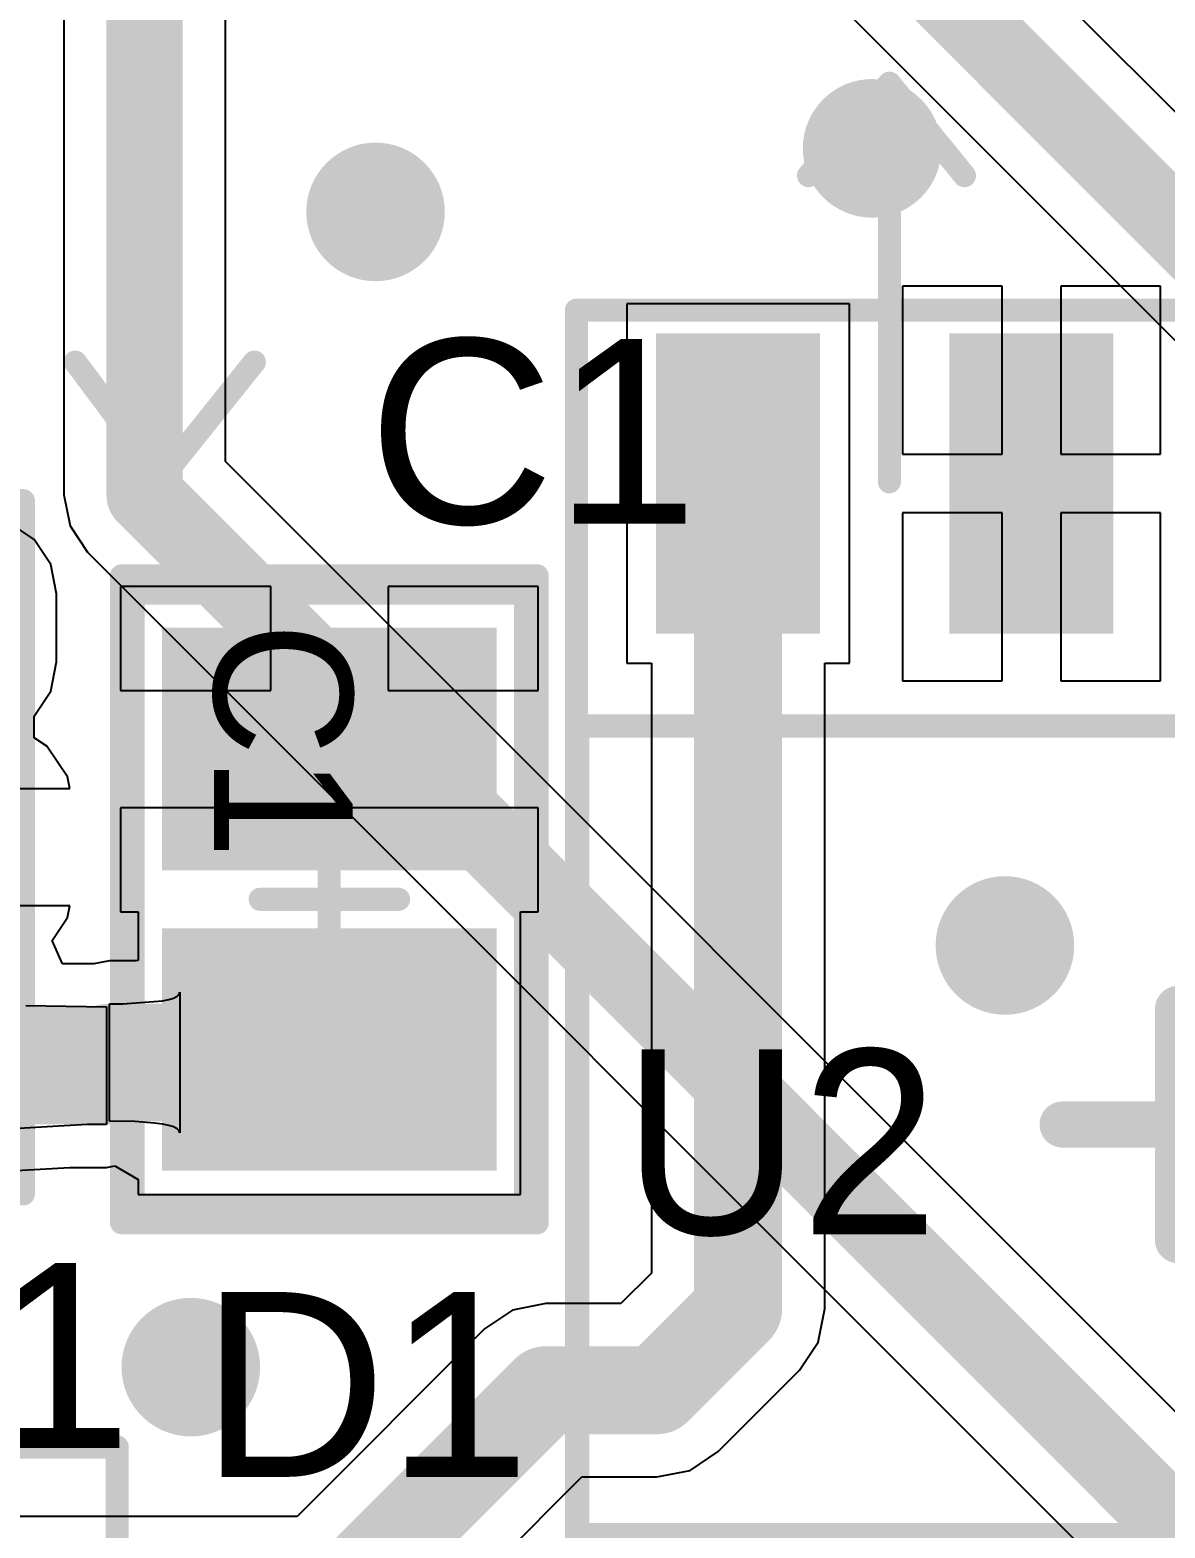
# Model space of a CAD drawing. Header units: millimetres. Extents: x -0.02 to 2.02, y -0.29 to 0.8.
# Drawn here: x 0.5179 to 0.7114, y 0.3794 to 0.6346 of the extents above; entities that cross this region are included whole.
import ezdxf

# ---------------------------------------------------------------- set-up
doc = ezdxf.new("R2010")
doc.units = ezdxf.units.MM
doc.header["$MEASUREMENT"] = 0
for name, color, linetype in [('BottomLayer', 5, 'Continuous'), ('Mechanical2', 216, 'Continuous'), ('Mechanical3', 76, 'Continuous'), ('Mechanical4', 56, 'Continuous'), ('Mechanical5', 56, 'Continuous'), ('TopLayer', 1, 'Continuous'), ('TopOverlay', 2, 'Continuous'), ('TopPaste', 8, 'Continuous'), ('TopSolder', 216, 'Continuous'), ('ViaHoleLayer', 16, 'Continuous')]:
    doc.layers.add(name, color=color, linetype=linetype)
doc.styles.add('Arial', font='arial.ttf', dxfattribs={"height": 0.2})

# ---------------------------------------------------------------- blocks, each defined once
blk = doc.blocks.new('SOT_23_5_8')
at = {"layer": 'TopLayer'}
h = blk.add_hatch(color=1, dxfattribs=at)
edge = h.paths.add_edge_path()
edge.add_arc((-0.06742, 0.04321), 0.00581, 90, 180)
edge.add_line((-0.07323, 0.04321), (-0.07323, 0.03159))
edge.add_arc((-0.06742, 0.03159), 0.00581, 180, 270)
edge.add_line((-0.06742, 0.02579), (-0.0314, 0.02579))
edge.add_arc((-0.0314, 0.03159), 0.00581, 270, 360)
edge.add_line((-0.02559, 0.03159), (-0.02559, 0.04321))
edge.add_arc((-0.0314, 0.04321), 0.00581, 0, 90)
edge.add_line((-0.0314, 0.04902), (-0.06742, 0.04902))
h = blk.add_hatch(color=1, dxfattribs=at)
edge = h.paths.add_edge_path()
edge.add_arc((0.0314, 0.04321), 0.00581, 90, 180)
edge.add_line((0.02559, 0.04321), (0.02559, 0.03159))
edge.add_arc((0.0314, 0.03159), 0.00581, 180, 270)
edge.add_line((0.0314, 0.02579), (0.06742, 0.02579))
edge.add_arc((0.06742, 0.03159), 0.00581, 270, 360)
edge.add_line((0.07323, 0.03159), (0.07323, 0.04321))
edge.add_arc((0.06742, 0.04321), 0.00581, 0, 90)
edge.add_line((0.06742, 0.04902), (0.0314, 0.04902))
h = blk.add_hatch(color=1, dxfattribs=at)
edge = h.paths.add_edge_path()
edge.add_arc((-0.06742, 0.00581), 0.00581, 90, 180)
edge.add_line((-0.07323, 0.00581), (-0.07323, -0.00581))
edge.add_arc((-0.06742, -0.00581), 0.00581, 180, 270)
edge.add_line((-0.06742, -0.01161), (-0.0314, -0.01161))
edge.add_arc((-0.0314, -0.00581), 0.00581, 270, 360)
edge.add_line((-0.02559, -0.00581), (-0.02559, 0.00581))
edge.add_arc((-0.0314, 0.00581), 0.00581, 0, 90)
edge.add_line((-0.0314, 0.01161), (-0.06742, 0.01161))
h = blk.add_hatch(color=1, dxfattribs=at)
edge = h.paths.add_edge_path()
edge.add_arc((-0.06742, -0.03159), 0.00581, 90, 180)
edge.add_line((-0.07323, -0.03159), (-0.07323, -0.04321))
edge.add_arc((-0.06742, -0.04321), 0.00581, 180, 270)
edge.add_line((-0.06742, -0.04902), (-0.0314, -0.04902))
edge.add_arc((-0.0314, -0.04321), 0.00581, 270, 360)
edge.add_line((-0.02559, -0.04321), (-0.02559, -0.03159))
edge.add_arc((-0.0314, -0.03159), 0.00581, 0, 90)
edge.add_line((-0.0314, -0.02579), (-0.06742, -0.02579))
h = blk.add_hatch(color=1, dxfattribs=at)
edge = h.paths.add_edge_path()
edge.add_arc((0.0314, -0.03159), 0.00581, 90, 180)
edge.add_line((0.02559, -0.03159), (0.02559, -0.04321))
edge.add_arc((0.0314, -0.04321), 0.00581, 180, 270)
edge.add_line((0.0314, -0.04902), (0.06742, -0.04902))
edge.add_arc((0.06742, -0.04321), 0.00581, 270, 360)
edge.add_line((0.07323, -0.04321), (0.07323, -0.03159))
edge.add_arc((0.06742, -0.03159), 0.00581, 0, 90)
edge.add_line((0.06742, -0.02579), (0.0314, -0.02579))
at = {"layer": 'TopPaste'}
h = blk.add_hatch(color=8, dxfattribs=at)
edge = h.paths.add_edge_path()
edge.add_arc((-0.06742, 0.04321), 0.00581, 90, 180)
edge.add_line((-0.07323, 0.04321), (-0.07323, 0.03159))
edge.add_arc((-0.06742, 0.03159), 0.00581, 180, 270)
edge.add_line((-0.06742, 0.02579), (-0.0314, 0.02579))
edge.add_arc((-0.0314, 0.03159), 0.00581, 270, 360)
edge.add_line((-0.02559, 0.03159), (-0.02559, 0.04321))
edge.add_arc((-0.0314, 0.04321), 0.00581, 0, 90)
edge.add_line((-0.0314, 0.04902), (-0.06742, 0.04902))
h = blk.add_hatch(color=8, dxfattribs=at)
edge = h.paths.add_edge_path()
edge.add_arc((0.0314, 0.04321), 0.00581, 90, 180)
edge.add_line((0.02559, 0.04321), (0.02559, 0.03159))
edge.add_arc((0.0314, 0.03159), 0.00581, 180, 270)
edge.add_line((0.0314, 0.02579), (0.06742, 0.02579))
edge.add_arc((0.06742, 0.03159), 0.00581, 270, 360)
edge.add_line((0.07323, 0.03159), (0.07323, 0.04321))
edge.add_arc((0.06742, 0.04321), 0.00581, 0, 90)
edge.add_line((0.06742, 0.04902), (0.0314, 0.04902))
h = blk.add_hatch(color=8, dxfattribs=at)
edge = h.paths.add_edge_path()
edge.add_arc((-0.06742, 0.00581), 0.00581, 90, 180)
edge.add_line((-0.07323, 0.00581), (-0.07323, -0.00581))
edge.add_arc((-0.06742, -0.00581), 0.00581, 180, 270)
edge.add_line((-0.06742, -0.01161), (-0.0314, -0.01161))
edge.add_arc((-0.0314, -0.00581), 0.00581, 270, 360)
edge.add_line((-0.02559, -0.00581), (-0.02559, 0.00581))
edge.add_arc((-0.0314, 0.00581), 0.00581, 0, 90)
edge.add_line((-0.0314, 0.01161), (-0.06742, 0.01161))
h = blk.add_hatch(color=8, dxfattribs=at)
edge = h.paths.add_edge_path()
edge.add_arc((-0.06742, -0.03159), 0.00581, 90, 180)
edge.add_line((-0.07323, -0.03159), (-0.07323, -0.04321))
edge.add_arc((-0.06742, -0.04321), 0.00581, 180, 270)
edge.add_line((-0.06742, -0.04902), (-0.0314, -0.04902))
edge.add_arc((-0.0314, -0.04321), 0.00581, 270, 360)
edge.add_line((-0.02559, -0.04321), (-0.02559, -0.03159))
edge.add_arc((-0.0314, -0.03159), 0.00581, 0, 90)
edge.add_line((-0.0314, -0.02579), (-0.06742, -0.02579))
h = blk.add_hatch(color=8, dxfattribs=at)
edge = h.paths.add_edge_path()
edge.add_arc((0.0314, -0.03159), 0.00581, 90, 180)
edge.add_line((0.02559, -0.03159), (0.02559, -0.04321))
edge.add_arc((0.0314, -0.04321), 0.00581, 180, 270)
edge.add_line((0.0314, -0.04902), (0.06742, -0.04902))
edge.add_arc((0.06742, -0.04321), 0.00581, 270, 360)
edge.add_line((0.07323, -0.04321), (0.07323, -0.03159))
edge.add_arc((0.06742, -0.03159), 0.00581, 0, 90)
edge.add_line((0.06742, -0.02579), (0.0314, -0.02579))
at = {"layer": 'TopSolder'}
h = blk.add_hatch(color=216, dxfattribs=at)
edge = h.paths.add_edge_path()
edge.add_arc((-0.06742, 0.04321), 0.00778, 90, 180)
edge.add_line((-0.0752, 0.04321), (-0.0752, 0.03159))
edge.add_arc((-0.06742, 0.03159), 0.00778, 180, 270)
edge.add_line((-0.06742, 0.02382), (-0.0314, 0.02382))
edge.add_arc((-0.0314, 0.03159), 0.00778, 270, 360)
edge.add_line((-0.02362, 0.03159), (-0.02362, 0.04321))
edge.add_arc((-0.0314, 0.04321), 0.00778, 0, 90)
edge.add_line((-0.0314, 0.05098), (-0.06742, 0.05098))
h = blk.add_hatch(color=216, dxfattribs=at)
edge = h.paths.add_edge_path()
edge.add_arc((0.0314, 0.04321), 0.00778, 90, 180)
edge.add_line((0.02362, 0.04321), (0.02362, 0.03159))
edge.add_arc((0.0314, 0.03159), 0.00778, 180, 270)
edge.add_line((0.0314, 0.02382), (0.06742, 0.02382))
edge.add_arc((0.06742, 0.03159), 0.00778, 270, 360)
edge.add_line((0.0752, 0.03159), (0.0752, 0.04321))
edge.add_arc((0.06742, 0.04321), 0.00778, 0, 90)
edge.add_line((0.06742, 0.05098), (0.0314, 0.05098))
h = blk.add_hatch(color=216, dxfattribs=at)
edge = h.paths.add_edge_path()
edge.add_arc((-0.06742, 0.00581), 0.00778, 90, 180)
edge.add_line((-0.0752, 0.00581), (-0.0752, -0.00581))
edge.add_arc((-0.06742, -0.00581), 0.00778, 180, 270)
edge.add_line((-0.06742, -0.01358), (-0.0314, -0.01358))
edge.add_arc((-0.0314, -0.00581), 0.00778, 270, 360)
edge.add_line((-0.02362, -0.00581), (-0.02362, 0.00581))
edge.add_arc((-0.0314, 0.00581), 0.00778, 0, 90)
edge.add_line((-0.0314, 0.01358), (-0.06742, 0.01358))
h = blk.add_hatch(color=216, dxfattribs=at)
edge = h.paths.add_edge_path()
edge.add_arc((-0.06742, -0.03159), 0.00778, 90, 180)
edge.add_line((-0.0752, -0.03159), (-0.0752, -0.04321))
edge.add_arc((-0.06742, -0.04321), 0.00778, 180, 270)
edge.add_line((-0.06742, -0.05098), (-0.0314, -0.05098))
edge.add_arc((-0.0314, -0.04321), 0.00778, 270, 360)
edge.add_line((-0.02362, -0.04321), (-0.02362, -0.03159))
edge.add_arc((-0.0314, -0.03159), 0.00778, 0, 90)
edge.add_line((-0.0314, -0.02382), (-0.06742, -0.02382))
h = blk.add_hatch(color=216, dxfattribs=at)
edge = h.paths.add_edge_path()
edge.add_arc((0.0314, -0.03159), 0.00778, 90, 180)
edge.add_line((0.02362, -0.03159), (0.02362, -0.04321))
edge.add_arc((0.0314, -0.04321), 0.00778, 180, 270)
edge.add_line((0.0314, -0.05098), (0.06742, -0.05098))
edge.add_arc((0.06742, -0.04321), 0.00778, 270, 360)
edge.add_line((0.0752, -0.04321), (0.0752, -0.03159))
edge.add_arc((0.06742, -0.03159), 0.00778, 0, 90)
edge.add_line((0.06742, -0.02382), (0.0314, -0.02382))
at = {"layer": 'Mechanical3', "const_width": 0.00394}
for points in [[(0.08268, 0.05906), (-0.0748, 0.05906)], [(-0.0748, 0.05906), (-0.0748, -0.05906)], [(0.08268, 0.05906), (0.08268, -0.05906)], [(0, 0.01181), (0, -0.01181)], [(0.01181, 0), (-0.01181, 0)], [(0.08268, -0.05906), (-0.0748, -0.05906)]]:
    blk.add_lwpolyline(points, dxfattribs=at)
at = {"layer": 'Mechanical3', "const_width": 0.00197}
for points in [[(-0.07579, 0.05906, 1), (-0.07382, 0.05906, 1)], [(-0.07579, 0.05906, 1), (-0.07382, 0.05906, 1)], [(0.08169, 0.05906, 1), (0.08366, 0.05906, 1)], [(0.08169, 0.05906, 1), (0.08366, 0.05906, 1)], [(-0.00098, 0.01181, 1), (0.00098, 0.01181, 1)], [(-0.0128, 0, 1), (-0.01083, 0, 1)], [(0.01083, 0, 1), (0.0128, 0, 1)], [(-0.00098, -0.01181, 1), (0.00098, -0.01181, 1)], [(-0.07579, -0.05906, 1), (-0.07382, -0.05906, 1)], [(-0.07579, -0.05906, 1), (-0.07382, -0.05906, 1)], [(0.08169, -0.05906, 1), (0.08366, -0.05906, 1)], [(0.08169, -0.05906, 1), (0.08366, -0.05906, 1)]]:
    blk.add_lwpolyline(points, format="xyb", close=True, dxfattribs=at)
at = {"layer": 'Mechanical5', "const_width": 0.00394}
for points in [[(-0.0748, 0.05906), (-0.0748, -0.05906)], [(0.08268, 0.05906), (-0.0748, 0.05906)], [(0.08268, 0.05906), (0.08268, -0.05906)], [(0.08268, -0.05906), (-0.0748, -0.05906)]]:
    blk.add_lwpolyline(points, dxfattribs=at)
at = {"layer": 'Mechanical5', "const_width": 0.00197}
for points in [[(-0.07579, 0.05906, 1), (-0.07382, 0.05906, 1)], [(-0.07579, 0.05906, 1), (-0.07382, 0.05906, 1)], [(0.08169, 0.05906, 1), (0.08366, 0.05906, 1)], [(0.08169, 0.05906, 1), (0.08366, 0.05906, 1)], [(-0.07579, -0.05906, 1), (-0.07382, -0.05906, 1)], [(-0.07579, -0.05906, 1), (-0.07382, -0.05906, 1)], [(0.08169, -0.05906, 1), (0.08366, -0.05906, 1)], [(0.08169, -0.05906, 1), (0.08366, -0.05906, 1)]]:
    blk.add_lwpolyline(points, format="xyb", close=True, dxfattribs=at)
at = {"layer": 'TopOverlay', "const_width": 0.005}
for points in [[(0.01299, 0.05709), (-0.01299, 0.05709)], [(0.0315, 0.01319), (0.0315, -0.01319)], [(0.01299, -0.05709), (-0.01299, -0.05709)]]:
    blk.add_lwpolyline(points, dxfattribs=at)
at = {"layer": 'TopOverlay', "const_width": 0.0025}
for points in [[(-0.01424, 0.05709, 1), (-0.01174, 0.05709, 1)], [(0.01174, 0.05709, 1), (0.01424, 0.05709, 1)], [(0.03025, 0.01319, 1), (0.03275, 0.01319, 1)], [(0.03025, -0.01319, 1), (0.03275, -0.01319, 1)], [(-0.01424, -0.05709, 1), (-0.01174, -0.05709, 1)], [(0.01174, -0.05709, 1), (0.01424, -0.05709, 1)]]:
    blk.add_lwpolyline(points, format="xyb", close=True, dxfattribs=at)
at = {"layer": 'Mechanical5'}
blk.add_text('U1', height=0.027559, dxfattribs=at).set_placement((-0.06457, -0.02126))
blk = doc.blocks.new('CAP_CER_0805_11')
at = {"layer": 'TopLayer'}
for points in [[(-0.04331, 0.02559), (-0.00787, 0.02559), (-0.00787, -0.02559), (-0.04331, -0.02559)], [(0.00787, 0.02559), (0.04331, 0.02559), (0.04331, -0.02559), (0.00787, -0.02559)]]:
    blk.add_hatch(color=1, dxfattribs=at).paths.add_polyline_path(points)
at = {"layer": 'TopPaste'}
for points in [[(-0.04331, 0.02559), (-0.00787, 0.02559), (-0.00787, -0.02559), (-0.04331, -0.02559)], [(0.00787, 0.02559), (0.04331, 0.02559), (0.04331, -0.02559), (0.00787, -0.02559)]]:
    blk.add_hatch(color=8, dxfattribs=at).paths.add_polyline_path(points)
at = {"layer": 'TopSolder'}
for points in [[(-0.04626, 0.02854), (-0.00492, 0.02854), (-0.00492, -0.02854), (-0.04626, -0.02854)], [(0.00492, 0.02854), (0.04626, 0.02854), (0.04626, -0.02854), (0.00492, -0.02854)]]:
    blk.add_hatch(color=216, dxfattribs=at).paths.add_polyline_path(points)
at = {"layer": 'Mechanical3', "const_width": 0.00394}
for points in [[(0.05512, 0.03543), (-0.05512, 0.03543)], [(-0.05512, -0.03543), (-0.05512, 0.03543)], [(0.05512, -0.03543), (0.05512, 0.03543)], [(0, -0.01181), (0, 0.01181)], [(0.0118, -0.00004), (-0.01182, -0.00004)], [(-0.02953, -0.03543), (-0.05512, -0.03543)], [(0.02559, -0.03543), (-0.02953, -0.03543)], [(0.05315, -0.03543), (0.02559, -0.03543)]]:
    blk.add_lwpolyline(points, dxfattribs=at)
at = {"layer": 'Mechanical3', "const_width": 0.00197}
for points in [[(-0.0561, 0.03543, 1), (-0.05413, 0.03543, 1)], [(-0.0561, 0.03543, 1), (-0.05413, 0.03543, 1)], [(0.05413, 0.03543, 1), (0.0561, 0.03543, 1)], [(0.05413, 0.03543, 1), (0.0561, 0.03543, 1)], [(-0.00098, 0.01181, 1), (0.00098, 0.01181, 1)], [(-0.01281, -0.00004, 1), (-0.01084, -0.00004, 1)], [(0.01081, -0.00004, 1), (0.01278, -0.00004, 1)], [(-0.00098, -0.01181, 1), (0.00098, -0.01181, 1)], [(-0.0561, -0.03543, 1), (-0.05413, -0.03543, 1)], [(-0.0561, -0.03543, 1), (-0.05413, -0.03543, 1)], [(-0.03051, -0.03543, 1), (-0.02854, -0.03543, 1)], [(-0.03051, -0.03543, 1), (-0.02854, -0.03543, 1)], [(0.02461, -0.03543, 1), (0.02657, -0.03543, 1)], [(0.02461, -0.03543, 1), (0.02657, -0.03543, 1)], [(0.05217, -0.03543, 1), (0.05413, -0.03543, 1)], [(0.05413, -0.03543, 1), (0.0561, -0.03543, 1)]]:
    blk.add_lwpolyline(points, format="xyb", close=True, dxfattribs=at)
at = {"layer": 'Mechanical5', "const_width": 0.00394}
for points in [[(-0.05512, 0.01118), (-0.05512, 0.03543)], [(0.05512, 0.03543), (-0.05512, 0.03543)], [(0.05512, -0.03543), (0.05512, 0.03543)], [(-0.05512, -0.01118), (-0.05512, 0.01118)], [(-0.05512, -0.01618), (-0.05512, -0.01118)], [(-0.05512, -0.02618), (-0.05512, -0.01618)], [(-0.05512, -0.03543), (-0.05512, -0.02618)], [(0.05512, -0.03543), (-0.05512, -0.03543)]]:
    blk.add_lwpolyline(points, dxfattribs=at)
at = {"layer": 'Mechanical5', "const_width": 0.00197}
for points in [[(-0.0561, 0.03543, 1), (-0.05413, 0.03543, 1)], [(-0.0561, 0.03543, 1), (-0.05413, 0.03543, 1)], [(0.05413, 0.03543, 1), (0.0561, 0.03543, 1)], [(0.05413, 0.03543, 1), (0.0561, 0.03543, 1)], [(-0.0561, 0.01118, 1), (-0.05413, 0.01118, 1)], [(-0.0561, 0.01118, 1), (-0.05413, 0.01118, 1)], [(-0.0561, -0.01118, 1), (-0.05413, -0.01118, 1)], [(-0.0561, -0.01118, 1), (-0.05413, -0.01118, 1)], [(-0.0561, -0.01618, 1), (-0.05413, -0.01618, 1)], [(-0.0561, -0.01618, 1), (-0.05413, -0.01618, 1)], [(-0.0561, -0.02618, 1), (-0.05413, -0.02618, 1)], [(-0.0561, -0.02618, 1), (-0.05413, -0.02618, 1)], [(-0.0561, -0.03543, 1), (-0.05413, -0.03543, 1)], [(-0.0561, -0.03543, 1), (-0.05413, -0.03543, 1)], [(0.05413, -0.03543, 1), (0.0561, -0.03543, 1)], [(0.05413, -0.03543, 1), (0.0561, -0.03543, 1)]]:
    blk.add_lwpolyline(points, format="xyb", close=True, dxfattribs=at)
at = {"layer": 'TopOverlay', "const_width": 0.00394}
for points in [[(-0.05217, -0.03346), (-0.05217, 0.03346)], [(-0.03, 0.03346), (-0.05217, 0.03346)], [(0.03, 0.03346), (-0.03, 0.03346)], [(0.05217, 0.03346), (0.03, 0.03346)], [(0.05217, -0.03346), (0.05217, 0.0315)], [(0.05217, -0.03346), (-0.05217, -0.03346)]]:
    blk.add_lwpolyline(points, dxfattribs=at)
at = {"layer": 'TopOverlay', "const_width": 0.00197}
for points in [[(-0.05315, 0.03346, 1), (-0.05118, 0.03346, 1)], [(-0.05315, 0.03346, 1), (-0.05118, 0.03346, 1)], [(-0.03098, 0.03346, 1), (-0.02902, 0.03346, 1)], [(-0.03098, 0.03346, 1), (-0.02902, 0.03346, 1)], [(0.02902, 0.03346, 1), (0.03098, 0.03346, 1)], [(0.02902, 0.03346, 1), (0.03098, 0.03346, 1)], [(0.05118, 0.03346, 1), (0.05315, 0.03346, 1)], [(0.05118, 0.0315, 1), (0.05315, 0.0315, 1)], [(-0.05315, -0.03346, 1), (-0.05118, -0.03346, 1)], [(-0.05315, -0.03346, 1), (-0.05118, -0.03346, 1)], [(0.05118, -0.03346, 1), (0.05315, -0.03346, 1)], [(0.05118, -0.03346, 1), (0.05315, -0.03346, 1)]]:
    blk.add_lwpolyline(points, format="xyb", close=True, dxfattribs=at)
at = {"layer": 'Mechanical5'}
blk.add_text('C1', height=0.023622, dxfattribs=at).set_placement((-0.04724, -0.01968))
blk = doc.blocks.new('SOIC_8_13')
at = {"layer": 'TopLayer'}
for points in [[(-0.08701, 0.13287), (-0.06299, 0.13287), (-0.06299, 0.08563), (-0.08701, 0.08563)], [(-0.03701, 0.13287), (-0.01299, 0.13287), (-0.01299, 0.08563), (-0.03701, 0.08563)]]:
    blk.add_hatch(color=1, dxfattribs=at).paths.add_polyline_path(points)
at = {"layer": 'TopPaste'}
for points in [[(-0.08701, 0.13287), (-0.06299, 0.13287), (-0.06299, 0.08563), (-0.08701, 0.08563)], [(-0.03701, 0.13287), (-0.01299, 0.13287), (-0.01299, 0.08563), (-0.03701, 0.08563)]]:
    blk.add_hatch(color=8, dxfattribs=at).paths.add_polyline_path(points)
at = {"layer": 'TopSolder'}
for points in [[(-0.08898, 0.13484), (-0.06102, 0.13484), (-0.06102, 0.08366), (-0.08898, 0.08366)], [(-0.03898, 0.13484), (-0.01102, 0.13484), (-0.01102, 0.08366), (-0.03898, 0.08366)]]:
    blk.add_hatch(color=216, dxfattribs=at).paths.add_polyline_path(points)
at = {"layer": 'Mechanical3'}
for points, const_width in [([(-0.10256, -0.14075), (-0.10256, 0.13878)], 0.00394), ([(-0.10256, 0.13878), (0.10217, 0.13878)], 0.00394), ([(0, -0.01969), (0, 0.01969)], 0.00787), ([(-0.01969, 0), (0.01969, 0)], 0.00787)]:
    blk.add_lwpolyline(points, dxfattribs=dict(at, const_width=const_width))
for points, const_width in [([(-0.10354, 0.13878, 1), (-0.10157, 0.13878, 1)], 0.00197), ([(-0.10354, 0.13878, 1), (-0.10157, 0.13878, 1)], 0.00197), ([(-0.00197, 0.01969, 1), (0.00197, 0.01969, 1)], 0.00394), ([(-0.02165, 0, 1), (-0.01772, 0, 1)], 0.00394), ([(-0.00197, -0.01969, 1), (0.00197, -0.01969, 1)], 0.00394)]:
    blk.add_lwpolyline(points, format="xyb", close=True, dxfattribs=dict(at, const_width=const_width))
at = {"layer": 'Mechanical5', "const_width": 0.00394}
for points in [[(-0.10256, 0.13878), (0.10217, 0.13878)], [(-0.10256, -0.14075), (-0.10256, 0.13878)]]:
    blk.add_lwpolyline(points, dxfattribs=at)
at = {"layer": 'Mechanical5', "const_width": 0.00197}
blk.add_lwpolyline([(-0.10354, 0.13878, 1), (-0.10157, 0.13878, 1)], format="xyb", close=True, dxfattribs=at)
blk.add_lwpolyline([(-0.10354, 0.13878, 1), (-0.10157, 0.13878, 1)], format="xyb", close=True, dxfattribs=at)
at = {"layer": 'TopOverlay', "const_width": 0.00394}
for points in [[(-0.10236, -0.06988), (-0.10236, 0.06791)], [(-0.10236, 0.06791), (0.10217, 0.06791)], [(-0.10236, -0.06988), (0.10217, -0.06988)]]:
    blk.add_lwpolyline(points, dxfattribs=at)
at = {"layer": 'TopOverlay', "const_width": 0.00197}
for points in [[(-0.10335, 0.06791, 1), (-0.10138, 0.06791, 1)], [(-0.10335, 0.06791, 1), (-0.10138, 0.06791, 1)], [(-0.10335, -0.06988, 1), (-0.10138, -0.06988, 1)], [(-0.10335, -0.06988, 1), (-0.10138, -0.06988, 1)]]:
    blk.add_lwpolyline(points, format="xyb", close=True, dxfattribs=at)
at = {"layer": 'Mechanical5'}
blk.add_text('U2', height=0.031496, rotation=360, dxfattribs=at).set_placement((-0.09469, -0.0187))
blk = doc.blocks.new('ML414H_IV01E_26')
at = {"layer": 'TopLayer'}
for points in [[(0.06332, 0.10216), (0.10269, 0.10216), (0.10269, 0.06279), (0.06332, 0.06279)], [(-0.05479, -0.03957), (0.10663, -0.03957), (0.10663, -0.1065), (-0.05479, -0.1065)]]:
    blk.add_hatch(color=1, dxfattribs=at).paths.add_polyline_path(points)
at = {"layer": 'TopPaste'}
blk.add_hatch(color=8, dxfattribs=at).paths.add_polyline_path([(-0.05479, -0.03957), (0.10663, -0.03957), (0.10663, -0.1065), (-0.05479, -0.1065)])
at = {"layer": 'TopSolder'}
for points in [[(0.06332, 0.10216), (0.10269, 0.10216), (0.10269, 0.06279), (0.06332, 0.06279)], [(-0.05676, -0.0376), (0.10859, -0.0376), (0.10859, -0.10847), (-0.05676, -0.10847)]]:
    blk.add_hatch(color=216, dxfattribs=at).paths.add_polyline_path(points)
at = {"layer": 'Mechanical2', "const_width": 0.00394}
for points in [[(-0.09843, -0.11024), (-0.09843, 0.1063)], [(0.01181, 0.1063), (-0.09843, 0.1063)], [(0.11024, 0.1063), (0.01181, 0.1063)], [(0.11024, -0.11024), (0.11024, 0.1063)], [(0, -0.01969), (0, 0.01969)], [(0.01969, 0), (-0.01969, 0)], [(0.11024, -0.11024), (-0.09843, -0.11024)]]:
    blk.add_lwpolyline(points, dxfattribs=at)
at = {"layer": 'Mechanical2', "const_width": 0.00197}
for points in [[(-0.09941, 0.1063, 1), (-0.09744, 0.1063, 1)], [(-0.09941, 0.1063, 1), (-0.09744, 0.1063, 1)], [(0.01083, 0.1063, 1), (0.0128, 0.1063, 1)], [(0.01083, 0.1063, 1), (0.0128, 0.1063, 1)], [(0.10925, 0.1063, 1), (0.11122, 0.1063, 1)], [(0.10925, 0.1063, 1), (0.11122, 0.1063, 1)], [(-0.00098, 0.01969, 1), (0.00098, 0.01969, 1)], [(-0.02067, 0, 1), (-0.0187, 0, 1)], [(0.0187, 0, 1), (0.02067, 0, 1)], [(-0.00098, -0.01969, 1), (0.00098, -0.01969, 1)], [(-0.09941, -0.11024, 1), (-0.09744, -0.11024, 1)], [(-0.09941, -0.11024, 1), (-0.09744, -0.11024, 1)], [(0.10925, -0.11024, 1), (0.11122, -0.11024, 1)], [(0.10925, -0.11024, 1), (0.11122, -0.11024, 1)]]:
    blk.add_lwpolyline(points, format="xyb", close=True, dxfattribs=at)
at = {"layer": 'Mechanical4', "const_width": 0.00394}
for points in [[(-0.09843, -0.11024), (-0.09843, 0.1063)], [(0.01181, 0.1063), (-0.09843, 0.1063)], [(0.11024, 0.1063), (0.01181, 0.1063)], [(0.11024, -0.11024), (0.11024, 0.1063)], [(0.11024, -0.11024), (-0.09843, -0.11024)]]:
    blk.add_lwpolyline(points, dxfattribs=at)
at = {"layer": 'Mechanical4', "const_width": 0.00197}
for points in [[(-0.09941, 0.1063, 1), (-0.09744, 0.1063, 1)], [(-0.09941, 0.1063, 1), (-0.09744, 0.1063, 1)], [(0.01083, 0.1063, 1), (0.0128, 0.1063, 1)], [(0.01083, 0.1063, 1), (0.0128, 0.1063, 1)], [(0.10925, 0.1063, 1), (0.11122, 0.1063, 1)], [(0.10925, 0.1063, 1), (0.11122, 0.1063, 1)], [(-0.09941, -0.11024, 1), (-0.09744, -0.11024, 1)], [(-0.09941, -0.11024, 1), (-0.09744, -0.11024, 1)], [(0.10925, -0.11024, 1), (0.11122, -0.11024, 1)], [(0.10925, -0.11024, 1), (0.11122, -0.11024, 1)]]:
    blk.add_lwpolyline(points, format="xyb", close=True, dxfattribs=at)
at = {"layer": 'TopLayer'}
for p, q in [((0.10663, 0.01161), (0.01214, 0.1061)), ((0.01214, 0.1061), (0.10663, 0.1061)), ((0.10663, 0.1061), (0.10663, 0.01161))]:
    blk.add_line(p, q, dxfattribs=at)
at = {"layer": 'TopOverlay', "const_width": 0.005}
for points in [[(-0.06898, -0.06433, -0.668179), (0.00329, 0.09427)], [(0.0952, 0.00866, -0.087489), (0.0894, -0.03257)]]:
    blk.add_lwpolyline(points, format="xyb", dxfattribs=at)
at = {"layer": 'TopOverlay', "const_width": 0.0025}
for points in [[(0.00204, 0.09427, 1), (0.00454, 0.09427, 1)], [(0.09395, 0.00866, 1), (0.09645, 0.00866, 1)], [(0.08815, -0.03257, 1), (0.09065, -0.03257, 1)], [(-0.07023, -0.06433, 1), (-0.06773, -0.06433, 1)]]:
    blk.add_lwpolyline(points, format="xyb", close=True, dxfattribs=at)
at = {"layer": 'Mechanical4'}
blk.add_text('BAT1', height=0.051181, dxfattribs=at).set_placement((-0.08268, -0.03937))

msp = doc.modelspace()

# ---------------------------------------------------------------- hatches: boundary and pattern name
at = {"layer": 'BottomLayer'}
h = msp.add_hatch(color=5, dxfattribs=at)
edge = h.paths.add_edge_path()
edge.add_arc((0.66142, 0.61446), 0.01181, 0, 360)
h = msp.add_hatch(color=5, dxfattribs=at)
edge = h.paths.add_edge_path()
edge.add_arc((0.57677, 0.60363), 0.01181, 0, 360)
h = msp.add_hatch(color=5, dxfattribs=at)
edge = h.paths.add_edge_path()
edge.add_arc((0.68406, 0.47863), 0.01181, 0, 360)
h = msp.add_hatch(color=5, dxfattribs=at)
edge = h.paths.add_edge_path()
edge.add_arc((0.54528, 0.40678), 0.01181, 0, 360)
at = {"layer": 'TopLayer'}
h = msp.add_hatch(color=1, dxfattribs=at)
edge = h.paths.add_edge_path()
edge.add_arc((0.66142, 0.61446), 0.01181, 0, 360)
h = msp.add_hatch(color=1, dxfattribs=at)
edge = h.paths.add_edge_path()
edge.add_arc((0.57677, 0.60363), 0.01181, 0, 360)
h = msp.add_hatch(color=1, dxfattribs=at)
edge = h.paths.add_edge_path()
edge.add_arc((0.68406, 0.47863), 0.01181, 0, 360)
h = msp.add_hatch(color=1, dxfattribs=at)
edge = h.paths.add_edge_path()
edge.add_arc((0.54528, 0.40678), 0.01181, 0, 360)
at = {"layer": 'ViaHoleLayer'}
h = msp.add_hatch(color=16, dxfattribs=at)
edge = h.paths.add_edge_path()
edge.add_arc((0.66142, 0.61446), 0.00591, 0, 360)
h = msp.add_hatch(color=16, dxfattribs=at)
edge = h.paths.add_edge_path()
edge.add_arc((0.57677, 0.60363), 0.00591, 0, 360)
h = msp.add_hatch(color=16, dxfattribs=at)
edge = h.paths.add_edge_path()
edge.add_arc((0.68406, 0.47863), 0.00591, 0, 360)
h = msp.add_hatch(color=16, dxfattribs=at)
edge = h.paths.add_edge_path()
edge.add_arc((0.54528, 0.40678), 0.00591, 0, 360)

# ---------------------------------------------------------------- linework, layer by layer
at = {"layer": 'BottomLayer'}
for p, q in [((0.74497, 0.58876), (0.67144, 0.66229)), ((0.55117, 0.5611), (0.55117, 0.64598)), ((0.52364, 0.64562), (0.52364, 0.5554)), ((0.65001, 0.64478), (0.72147, 0.57332)), ((0.82664, 0.28563), (0.55117, 0.5611)), ((0.52364, 0.5554), (0.52469, 0.55013)), ((0.52469, 0.55013), (0.52767, 0.54567)), ((0.52767, 0.54567), (0.80991, 0.26342))]:
    msp.add_line(p, q, dxfattribs=at)
at = {"layer": 'BottomLayer', "const_width": 0.013}
for points in [[(0.5374, 0.5554), (0.5374, 0.69418)], [(0.6374, 0.67686), (0.73524, 0.57902)], [(0.5374, 0.5554), (0.82776, 0.26505)]]:
    msp.add_lwpolyline(points, dxfattribs=at)
at = {"layer": 'BottomLayer', "const_width": 0.0065}
msp.add_lwpolyline([(0.53415, 0.5554, 1), (0.54065, 0.5554, 1)], format="xyb", close=True, dxfattribs=at)
msp.add_lwpolyline([(0.53415, 0.5554, 1), (0.54065, 0.5554, 1)], format="xyb", close=True, dxfattribs=at)
at = {"layer": 'TopLayer'}
for p, q in [((0.68358, 0.59099), (0.66658, 0.59099)), ((0.66658, 0.59099), (0.66658, 0.56237)), ((0.68358, 0.56237), (0.68358, 0.59099)), ((0.71059, 0.59099), (0.69358, 0.59099)), ((0.69358, 0.59099), (0.69358, 0.56237)), ((0.71059, 0.56237), (0.71059, 0.59099)), ((0.65759, 0.58799), (0.61958, 0.58799)), ((0.61958, 0.58799), (0.61958, 0.52675)), ((0.65759, 0.52675), (0.65759, 0.58799)), ((0.66658, 0.56237), (0.68358, 0.56237)), ((0.69358, 0.56237), (0.71059, 0.56237)), ((0.68358, 0.55237), (0.66658, 0.55237)), ((0.66658, 0.55237), (0.66658, 0.52375)), ((0.68358, 0.52375), (0.68358, 0.55237)), ((0.71059, 0.55237), (0.69358, 0.55237)), ((0.69358, 0.55237), (0.69358, 0.52375)), ((0.71059, 0.52375), (0.71059, 0.55237)), ((0.51858, 0.5478), (0.51435, 0.55064)), ((0.52141, 0.54357), (0.51858, 0.5478)), ((0.52241, 0.53857), (0.52141, 0.54357)), ((0.5589, 0.53981), (0.53331, 0.53981)), ((0.53331, 0.53981), (0.53331, 0.5221)), ((0.5589, 0.5221), (0.5589, 0.53981)), ((0.60449, 0.53981), (0.5789, 0.53981)), ((0.5789, 0.53981), (0.5789, 0.5221)), ((0.60449, 0.5221), (0.60449, 0.53981)), ((0.52241, 0.52696), (0.52241, 0.53857)), ((0.52141, 0.52196), (0.52241, 0.52696)), ((0.61958, 0.52675), (0.6238, 0.52675)), ((0.6238, 0.52675), (0.6238, 0.42281)), ((0.65337, 0.41669), (0.65337, 0.52675)), ((0.65337, 0.52675), (0.65759, 0.52675)), ((0.66658, 0.52375), (0.68358, 0.52375)), ((0.69358, 0.52375), (0.71059, 0.52375)), ((0.51858, 0.51772), (0.52141, 0.52196)), ((0.53331, 0.5221), (0.5589, 0.5221)), ((0.5789, 0.5221), (0.60449, 0.5221)), ((0.51858, 0.51401), (0.51858, 0.51772)), ((0.52075, 0.51257), (0.51858, 0.51401)), ((0.52424, 0.50734), (0.52075, 0.51257)), ((0.52463, 0.50536), (0.52424, 0.50734)), ((0.49134, 0.50536), (0.52463, 0.50536)), ((0.5689, 0.5021), (0.53331, 0.5021)), ((0.53331, 0.5021), (0.53331, 0.48438)), ((0.60449, 0.5021), (0.5689, 0.5021)), ((0.60449, 0.48438), (0.60449, 0.5021)), ((0.52463, 0.48536), (0.49134, 0.48536)), ((0.52424, 0.48339), (0.52463, 0.48536)), ((0.52163, 0.47949), (0.52424, 0.48339)), ((0.53331, 0.48438), (0.53631, 0.48438)), ((0.53631, 0.48438), (0.53631, 0.47605)), ((0.60149, 0.4362), (0.60149, 0.48438)), ((0.60149, 0.48438), (0.60449, 0.48438)), ((0.52339, 0.4755), (0.52163, 0.47949)), ((0.52341, 0.47549), (0.52339, 0.4755)), ((0.52875, 0.47549), (0.52341, 0.47549)), ((0.53142, 0.47602), (0.52875, 0.47549)), ((0.53591, 0.47602), (0.53142, 0.47602)), ((0.53631, 0.47605), (0.53591, 0.47602)), ((0.54235, 0.46967), (0.54295, 0.46997)), ((0.54295, 0.46997), (0.54331, 0.47031)), ((0.54331, 0.47031), (0.54343, 0.47069)), ((0.54343, 0.47069), (0.54343, 0.44668)), ((0.51713, 0.4684), (0.53089, 0.46815)), ((0.53089, 0.46815), (0.53089, 0.44815)), ((0.53142, 0.46869), (0.5337, 0.46871)), ((0.53142, 0.44869), (0.53142, 0.46869)), ((0.5337, 0.46871), (0.54043, 0.46919)), ((0.54043, 0.46919), (0.54151, 0.46941)), ((0.54151, 0.46941), (0.54235, 0.46967)), ((0.52759, 0.44814), (0.51299, 0.44729)), ((0.53089, 0.44815), (0.52759, 0.44814)), ((0.53574, 0.44861), (0.53142, 0.44869)), ((0.53911, 0.44837), (0.53574, 0.44861)), ((0.54043, 0.44819), (0.53911, 0.44837)), ((0.54151, 0.44797), (0.54043, 0.44819)), ((0.54235, 0.4477), (0.54151, 0.44797)), ((0.54295, 0.4474), (0.54235, 0.4477)), ((0.54331, 0.44706), (0.54295, 0.4474)), ((0.54343, 0.44668), (0.54331, 0.44706)), ((0.51455, 0.44023), (0.52468, 0.44082)), ((0.52468, 0.44082), (0.53089, 0.44082)), ((0.53089, 0.44082), (0.53231, 0.4411)), ((0.53231, 0.4411), (0.53631, 0.43874)), ((0.53631, 0.43874), (0.53631, 0.4362)), ((0.53631, 0.4362), (0.60149, 0.4362)), ((0.6238, 0.42281), (0.61861, 0.41763)), ((0.60014, 0.4165), (0.59534, 0.4133)), ((0.6058, 0.41763), (0.60014, 0.4165)), ((0.61861, 0.41763), (0.6058, 0.41763)), ((0.65224, 0.41103), (0.65337, 0.41669)), ((0.59534, 0.4133), (0.56339, 0.38134)), ((0.64904, 0.40624), (0.65224, 0.41103)), ((0.63519, 0.39239), (0.64904, 0.40624)), ((0.63039, 0.38918), (0.63519, 0.39239)), ((0.586, 0.36214), (0.61192, 0.38806)), ((0.61192, 0.38806), (0.62474, 0.38806)), ((0.62474, 0.38806), (0.63039, 0.38918)), ((0.56339, 0.38134), (0.45776, 0.38134))]:
    msp.add_line(p, q, dxfattribs=at)
for points, const_width in [([(0.63858, 0.41669), (0.63858, 0.55737)], 0.015), ([(0.56667, 0.45869), (0.5689, 0.46091)], 0.02), ([(0.49153, 0.45815), (0.53089, 0.45815)], 0.02), ([(0.53089, 0.45815), (0.53142, 0.45869)], 0.02), ([(0.53142, 0.45869), (0.56667, 0.45869)], 0.02), ([(0.62474, 0.40284), (0.63858, 0.41669)], 0.015), ([(0.56951, 0.36656), (0.6058, 0.40284)], 0.015), ([(0.6058, 0.40284), (0.62474, 0.40284)], 0.015)]:
    msp.add_lwpolyline(points, dxfattribs=dict(at, const_width=const_width))
for points, const_width in [([(0.63483, 0.55737, 1), (0.64233, 0.55737, 1)], 0.0075), ([(0.5639, 0.46091, 1), (0.5739, 0.46091, 1)], 0.01), ([(0.52589, 0.45815, 1), (0.53589, 0.45815, 1)], 0.01), ([(0.52589, 0.45815, 1), (0.53589, 0.45815, 1)], 0.01), ([(0.52642, 0.45869, 1), (0.53642, 0.45869, 1)], 0.01), ([(0.52642, 0.45869, 1), (0.53642, 0.45869, 1)], 0.01), ([(0.56167, 0.45869, 1), (0.57167, 0.45869, 1)], 0.01), ([(0.56167, 0.45869, 1), (0.57167, 0.45869, 1)], 0.01), ([(0.63483, 0.41669, 1), (0.64233, 0.41669, 1)], 0.0075), ([(0.63483, 0.41669, 1), (0.64233, 0.41669, 1)], 0.0075), ([(0.60205, 0.40284, 1), (0.60955, 0.40284, 1)], 0.0075), ([(0.60205, 0.40284, 1), (0.60955, 0.40284, 1)], 0.0075), ([(0.62099, 0.40284, 1), (0.62849, 0.40284, 1)], 0.0075), ([(0.62099, 0.40284, 1), (0.62849, 0.40284, 1)], 0.0075)]:
    msp.add_lwpolyline(points, format="xyb", close=True, dxfattribs=dict(at, const_width=const_width))
at = {"layer": 'TopOverlay', "const_width": 0.00394}
for points in [[(0.54035, 0.55835), (0.54035, 0.62725)], [(0.65059, 0.60981), (0.66437, 0.62556)], [(0.66437, 0.55764), (0.66437, 0.62556)], [(0.66437, 0.62556), (0.67717, 0.60981)], [(0.52559, 0.57804), (0.54035, 0.55835)], [(0.54035, 0.55835), (0.5561, 0.57804)]]:
    msp.add_lwpolyline(points, dxfattribs=at)
at = {"layer": 'TopOverlay', "const_width": 0.00197}
for points in [[(0.53937, 0.62725, 1), (0.54134, 0.62725, 1)], [(0.66339, 0.62556, 1), (0.66535, 0.62556, 1)], [(0.66339, 0.62556, 1), (0.66535, 0.62556, 1)], [(0.66339, 0.62556, 1), (0.66535, 0.62556, 1)], [(0.64961, 0.60981, 1), (0.65158, 0.60981, 1)], [(0.67618, 0.60981, 1), (0.67815, 0.60981, 1)], [(0.52461, 0.57804, 1), (0.52658, 0.57804, 1)], [(0.55512, 0.57804, 1), (0.55709, 0.57804, 1)], [(0.53937, 0.55835, 1), (0.54134, 0.55835, 1)], [(0.53937, 0.55835, 1), (0.54134, 0.55835, 1)], [(0.53937, 0.55835, 1), (0.54134, 0.55835, 1)], [(0.66339, 0.55764, 1), (0.66535, 0.55764, 1)]]:
    msp.add_lwpolyline(points, format="xyb", close=True, dxfattribs=at)

# ---------------------------------------------------------------- block references
msp.add_blockref('SOIC_8_13', (0.71358, 0.44812))
for name, p, rotation in [('SOT_23_5_8', (0.44193, 0.49536), 180), ('CAP_CER_0805_11', (0.5689, 0.4865), 270), ('ML414H_IV01E_26', (0.42644, 0.29475), 270)]:
    msp.add_blockref(name, p, dxfattribs=dict(rotation=rotation))

# ---------------------------------------------------------------- texts
at = {"layer": 'TopOverlay', "style": 'Arial'}
for s, p in [('C1', (0.57547, 0.55049)), ('U1', (0.47901, 0.39301))]:
    msp.add_text(s, height=0.031496, dxfattribs=at).set_placement(p)
msp.add_text('D1', height=0.031496, rotation=360, dxfattribs=at).set_placement((0.54692, 0.38808))

doc.saveas('drawing.dxf')
